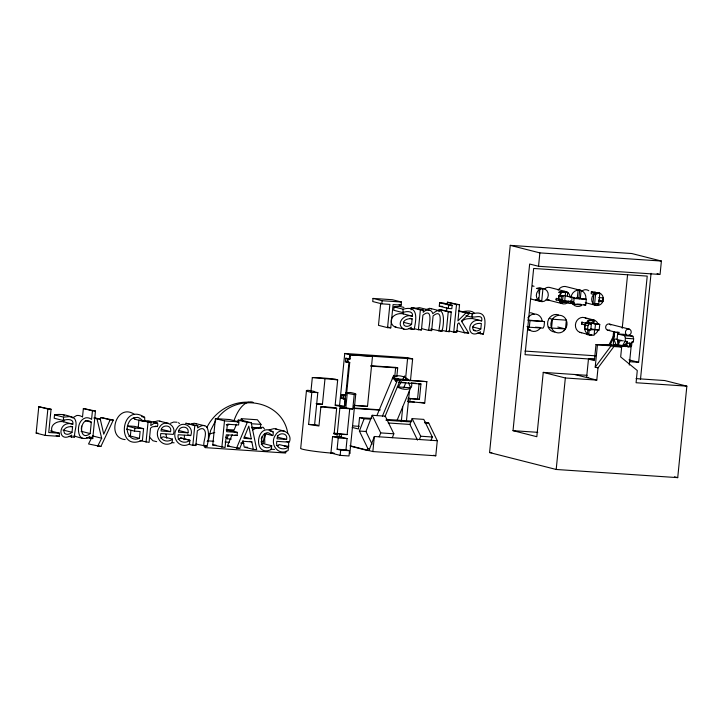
<?xml version="1.0" encoding="UTF-8"?>
<svg xmlns="http://www.w3.org/2000/svg" width="723" height="723" viewBox="0 0 723 723"><rect width="100%" height="100%" fill="white"/><g stroke="black" fill="none" stroke-linecap="round" stroke-linejoin="round"><path stroke-width="1.08" d="M403.416 312.209L403.326 313.909L412.408 316.213C413.764 310.673 406.046 311.062 402.828 312.589L393.746 310.284L394.08 306.895L399.683 306.362L403.958 307.429M614.622 332.155L614.161 336.954L610.022 345.106L608.992 344.844L613.131 336.692L613.538 331.893L619.349 332.39M614.568 332.155L614.161 336.954L613.131 336.692M36.15 433.104L38.78 406.724L51.062 409.245L48.739 432.508L59.494 433.231L59.178 436.349L45.233 435.409L36.15 433.104L38.292 433.249M45.233 435.409L47.863 409.028L38.78 406.724M71.541 437.18L71.758 435.065C57.009 444.663 57.388 419.512 72.842 424.157C74.198 418.617 66.48 419.006 63.263 420.533L54.18 418.228L54.523 414.839C61.184 413.61 68.649 415.219 74.487 418.445C78.382 423.913 73.863 431.351 74.568 437.379L68.513 436.403M63.263 420.533L63.597 417.144L69.2 416.611L72.309 417.144M72.842 424.157L63.76 421.843L63.687 419.304M72.58 426.814C68.658 425.964 61.69 428.197 64.546 433.303C66.76 435.318 70.068 434.044 72.029 432.3L72.58 426.814L70.556 426.299M81.301 429.2L81.609 426.082M82.503 417.099L83.362 408.522L95.481 411.035L92.734 438.599L86.661 437.623M89.688 438.4L89.896 436.376C85.368 440.922 78.843 436.9 73.755 436.014L75.156 436.276M90.176 433.574L91.315 422.169C79.557 413.755 77.65 443.335 90.176 433.574L81.093 431.269M83.362 408.522L92.445 410.827L91.586 419.403A9.056 8.197 -75.8 0 0 85.73 417.84C78.5 419.801 77 429.57 79.657 435.617A6.399 5.793 -75.8 0 0 82.838 438.319M128.802 436.367L130.348 436.041L130.935 430.194M127.962 425.91L134.505 426.353L143.588 428.658L142.44 440.171C115.454 452.959 120.678 401.247 144.627 417.334C145.585 427.067 140.705 415.906 136.286 417.542C132.661 417.207 129.634 420.045 128.45 423.271C124.528 430.763 129.905 442.404 139.431 438.346L140.117 431.532L134.559 431.152L134.867 428.07L127.799 426.281M138.174 427.781L138.943 420.09L151.062 422.594L150.764 425.54L153.9 423.461L157.578 423.145C159.268 429.128 152.589 424.591 150.483 428.341L149.083 442.386L139.991 440.65M146.046 442.187L148.025 422.395M172.472 439.087L172.11 442.72C161.961 448.685 153.005 435.734 159.62 427.067C164.528 418.436 177.153 425.431 173.276 434.396L160.768 433.556C159.06 440.596 167.944 443.217 172.472 439.087L163.208 436.773L160.732 438.12M184.067 439.72L184.501 435.327M189.887 440.262L189.525 443.895C179.385 449.851 170.429 436.9 177.045 428.233C181.952 419.611 194.577 426.597 190.7 435.571L178.192 434.731C176.484 441.762 185.368 444.383 189.887 440.262L180.813 437.957L178.156 439.295M203.967 446.073C202.747 441.166 208.314 432.462 203.271 428.838A5.721 5.178 -75.8 0 0 199.855 429.182L197.334 430.754L195.861 445.531L192.815 445.332L194.794 425.54L185.712 423.235L197.831 425.739L197.614 427.935C211.206 418.319 209.019 439.421 207.004 446.281L195.897 444.03M212.779 444.97L215.409 418.59L229.815 419.557L238.897 421.871L238.581 424.988L227.383 424.229L226.642 431.676L237.37 432.39L237.063 435.517L226.326 434.794L225.061 447.492L212.779 444.97L215.978 445.187M221.862 447.284L224.492 420.894L215.409 418.59M271.721 445.748L271.342 449.48C252.182 458.355 256.014 420.696 273.104 431.875C273.936 440.217 270.212 431.152 266.453 432.923C263.208 433.52 261.843 437.09 261.618 440.018C259.693 446.362 267.338 450.438 271.721 445.748L262.458 443.425L261.247 444.32M288.495 446.886L288.134 450.519C277.984 456.475 269.028 443.533 275.644 434.866C280.551 426.236 293.176 433.231 289.299 442.196L276.792 441.355C275.083 448.396 283.967 451.016 288.495 446.886L279.232 444.573L278.219 445.223M306.471 390.574L300.714 448.17A24.817 1.735 5.7 0 0 333.285 453.24M310.881 391.993L312.327 377.533A24.817 1.735 5.7 0 1 334.894 379.069L337.677 379.937L335.12 405.513A16.656 1.166 5.7 0 1 344.401 407.049L345.847 392.607L350.384 392.499A24.817 1.735 5.7 0 1 354.216 394.595L352.77 409.037L339.864 407.98L337.325 433.429L333.655 433.231L334.116 433.917L337.207 434.152L336.936 436.846L341.184 437.081L347.085 438.581L345.965 449.823L349.534 450.727L349.01 455.96L340.153 455.363L330.926 453.023L332.571 436.547L341.428 437.144M308.613 424.446L311.812 392.381A24.817 1.735 5.7 0 1 307.98 390.284L314.107 391.36A16.656 1.166 5.7 0 0 317.813 392.58L314.613 424.645L308.613 424.446L318.942 426.001L320.858 406.859L323.506 406.552A16.656 1.166 5.7 0 0 336.195 407.781L336.656 408.459L334.116 433.917M316.71 404.021A16.656 1.166 5.7 0 1 322.44 404.284L324.998 378.707A16.656 1.166 5.7 0 1 337.677 379.937M339.485 406.245L344.754 353.457L407.673 357.686L412.634 358.951L410.51 380.208M345.26 399.024L341.175 398.292L341.536 394.668L345.666 395.255L348.956 362.304L347.049 362.178L347.401 358.644L349.308 358.771L349.715 354.722L412.634 358.951M346.669 393.258L349.733 362.503L345.449 361.771L345.802 358.237L350.086 358.97L350.492 354.921L344.754 353.457M349.534 450.727L340.678 450.131L337.108 449.227L338.228 437.984L332.571 436.547M339.159 436.882L339.458 433.89L334.966 433.592L337.207 434.152M343.615 398.915L343.976 395.291L341.536 394.668M347.835 362.377L348.188 358.843L345.802 358.237M341.184 437.081L341.446 434.396L339.458 433.89M344.51 406.868L345.205 399.855M340.153 455.363L340.678 450.131M339.864 407.98A16.656 1.166 5.7 0 0 345.82 407.781L347.257 393.339L345.847 392.607M341.446 434.396L347.148 434.577L349.688 409.128M355.725 394.306L349.824 453.42A24.817 1.735 5.7 0 0 349.661 452.95M371.803 418.427L359.548 417.596L358.409 428.992L352.228 427.42M373.032 298.418L372.725 301.536L381.798 303.841L389.887 304.392L387.564 327.655L390.763 327.862L393.086 304.6L401.166 305.142L401.473 302.024L392.39 299.72L373.032 298.418L382.115 300.723L401.473 302.024M354.306 405.486L367.501 406.38L372.49 356.394L371.703 356.195M380.687 303.19L378.481 325.341L387.564 327.655M381.798 303.841L382.115 300.723M372.86 451.559L374.36 436.493L437.279 440.723L435.779 455.788L372.86 451.559L349.959 445.748M394.677 377.37L395.671 367.411L370.926 365.748M402.828 312.589L403.163 309.209C418.671 304.79 416.403 318.897 414.134 329.435L409.091 328.721M396.81 376.773L397.686 367.926L395.671 367.411M411.071 309.824L411.288 307.627L414.324 307.835L423.407 310.14L423.19 312.336C425.684 309.046 431.893 309.019 432.788 313.655C445.946 302.259 444.103 324.835 441.925 331.306L430.818 329.055M401.283 421.699L402.738 407.103M405.549 379.024L407.673 357.686M411.107 329.236L411.315 327.121C409.326 328.784 406.715 329.896 404.112 329.2C400.262 327.402 394.08 328.531 391.839 324.112C388.622 317.008 397.099 312.273 403.326 313.909M412.146 318.87C408.224 318.021 401.256 320.253 404.112 325.359C406.326 327.383 409.634 326.1 411.595 324.365L412.146 318.87L410.122 318.355M394.424 379.114L426.868 381.636L424.726 403.036L407.953 401.563L408.278 398.256L419.412 399.349L420.949 383.967L419.105 383.497L417.569 398.879M406.38 421.617L409.507 390.284M409.796 402.033L410.131 398.725L408.278 398.256M438.888 331.098C439.195 326.977 444.039 307.076 433.086 315.888L431.685 330.619L428.64 330.411C428.884 326.362 433.836 306.462 422.91 315.156L421.437 329.932L418.4 329.724L420.37 309.932L411.288 307.627M439.277 306.172L439.62 302.72L443.072 302.955L452.155 305.26L451.812 308.712L448.359 308.477L439.277 306.172L442.729 306.407M438.933 311.703L439.15 309.498L451.269 312.011L449.299 331.803L441.211 330.312M446.543 311.053L446.877 307.736M447.212 304.428L447.429 302.223L459.548 304.735L457.939 320.876L465.919 312.996L469.697 313.249L461.455 321.021L468.721 333.104L464.735 332.842L456.656 330.791M448.359 308.477L448.703 305.025L439.62 302.72M446.263 331.595L448.233 311.803L439.15 309.498M464.735 332.842L458.942 322.838L457.623 324.031L456.8 332.309L453.755 332.101L456.511 304.537L447.429 302.223M480.325 333.89L480.542 331.776C465.793 341.373 466.172 316.222 481.626 320.867C483.859 311.631 468.766 321.509 472.39 313.854C487.898 309.444 485.621 323.552 483.353 334.089L477.297 333.113M481.626 320.867L472.544 318.554L472.471 316.014M480.813 329.01L481.364 323.524C477.442 322.675 470.474 324.907 473.33 330.013C475.544 332.029 478.852 330.754 480.813 329.01L472.743 326.968M636.068 378.617L664.771 380.551L686.85 386.154L677.722 477.641L556.195 469.471L489.579 452.553L510.257 245.359L631.785 253.529L661.4 261.048L660.063 274.451L538.536 266.281L529.652 264.031L513.023 430.664L536.827 436.71L543.253 372.381L587.058 375.327M527.645 320.018L544.536 321.59L544.085 326.091L543.09 328.143L529.335 327.221L529.986 320.614L528.423 320.217M538.536 266.281L539.873 252.887L510.257 245.359M538.508 297.704L538.283 299.928L541.744 300.804L542.964 288.613L539.503 287.736L536.43 288.414L539.891 289.29L542.964 288.613A6.579 5.956 -75.8 0 1 547.682 297.759A6.579 5.956 -75.8 0 1 537.975 299.891A6.579 5.956 -75.8 0 1 539.891 289.29M538.942 293.276L539.168 291.062M541.744 300.804L538.762 300.605L539.982 288.414L542.964 288.613M552.444 319.232L566.353 320.162L565.476 328.965L551.559 328.034L552.444 319.232L549.128 318.382M561.581 301.13L556.041 299.837L556.195 298.319L561.156 299.575L561.581 301.13L562.494 301.193L562.964 296.43L558.951 295.689L558.626 298.933L559.828 301.853L568.305 302.711L568.441 301.41L561.518 300.949L561.391 302.25M570.022 296.43A6.326 5.73 -75.8 0 0 562.006 292.047L558.951 295.689L558.481 300.452L562.494 301.193M566.751 302.322L559.828 301.853L559.964 300.551M560.433 295.788L560.813 291.965L567.736 292.435L567.356 296.249L574.179 297.587L573.701 302.359L561.789 300.28M561.156 299.575L561.482 296.331L558.951 295.689M564.762 300.479L565.612 291.893L562.747 291.703M568.359 301.093L568.161 303.027L574.631 303.859M570.311 303.57L570.61 300.669M571.604 302.214L572.083 297.451L565.232 295.707L560.289 295.382M556.195 469.471L565.332 377.984L543.253 372.381M579.9 298.852L577.288 298.192L578.084 290.257L576.647 289.896L579.683 290.095L578.888 298.03L582.937 299.06M558.129 290.122A8.278 7.492 -75.8 0 1 566.94 286.859L581.12 290.465L580.325 298.4L586.29 299.286L585.711 305.097L575.119 304.383L570.357 303.172M581.59 324.067L581.771 322.214L582.476 322.259L581.59 324.067L587.953 325.675L588.838 323.877L591.405 324.049L587.519 323.064M590.908 335.083L587.51 333.818A7.736 7.004 -75.8 0 1 584.708 328.929L585.296 323.1L588.558 323.326L588.838 320.515L587.799 320.244L590.989 320.461M591.848 334.885L587.438 334.586L586.696 334.397L586.778 333.628L590.429 335.029L594.062 335.273L594.604 329.842L589.281 329.48L588.82 334.153M589.272 322.91L591.396 323.054L590.827 329.878L587.555 329.652L587.953 325.675M591.369 291.848L591.188 293.719L595.526 294.821A6.426 5.811 -75.8 0 1 599.828 293.222L598.743 304.112L592.95 303.416L594.035 292.526L591.369 291.848L599.828 293.222M587.438 334.586L587.98 329.155M594.595 358.915L588.459 359.087L586.615 377.514L588.658 377.46M594.631 303.841L595.526 294.821M588.585 323.127L592.833 323.416L593.113 320.605L594.152 320.867L593.872 323.678L599.738 324.374L599.159 330.203L590.818 328.884M594.902 329.914L595.481 324.085L591.396 323.054M611.152 344.889L596.005 344.546L594.405 360.605L588.459 359.087M686.85 386.154L636.077 382.738L637.288 370.528L620.668 356.945L621.653 347.058L613.917 346.534L598.011 367.89L595.21 367.176L597.433 344.907L596.005 344.546M565.332 377.984L596.791 380.099L598.011 367.89M618.671 343.253L617.09 339.223L613.818 339.006L613.294 344.311L623.362 345.612M614.523 333.294L614.658 331.947L607.51 330.131M617.09 339.223L617.623 333.918L625.865 334.469M622.765 345.766L617.605 345.422L618.174 340.108L621.337 340.325M622.223 328.296L627.591 274.55M619.457 345.269L622.358 346.01L625.097 341.256L625.395 338.274L624.663 335.707L617.623 333.918M625.585 346.633L625.72 345.26L624.094 344.844L623.38 346.073L630.32 346.959L629.597 343.38M625.097 341.256L627.221 341.401L626.832 345.332L628.278 346.814L631.152 343.497L629.155 342.991M629.29 365.07L631.179 346.145L630.203 345.892M631.821 342.738L633.348 341.816L633.646 338.825L632.914 336.258L628.883 335.237M629.625 361.708L638.626 362.313L647.23 276.096L533.655 268.459L525.052 354.677L593.646 359.286M640.461 379.557L651.062 273.312M592.95 303.416A6.426 5.811 -75.8 0 0 602.241 302.711L603.298 297.903A6.426 5.811 -75.8 0 0 595.156 293.457A6.426 5.811 -75.8 0 0 592.95 303.416L598.743 304.112M207.13 441.482A4.13 1.735 -86.2 0 1 208.26 440.894L210.7 430.257L215.716 420.533M286.163 451.071L285.639 453.023L205.215 447.618L205.739 445.666M231.351 439.051L227.167 438.771L228.116 435.228M240.84 420.443L241.319 418.68L257.397 419.765L260.985 424.383L260.045 427.889M261.247 438.897L261.816 436.773M262.838 443.777L264.916 433.827M265.657 434.306L264.645 438.617L264.808 443M350.366 446.172L367.248 450.456L367.935 448.676L359.385 431.053L364.112 418.762L370.664 419.195M372.11 444.22L365.946 431.495L372.173 415.282L385.287 416.168L393.836 433.791L392.327 437.704M374.36 436.493L368.947 450.574L367.248 450.456M379.214 436.819L380.714 432.905L372.173 415.282M417.496 440.099L409.905 424.437L412.146 418.608L423.786 419.385L432.336 437.008L431.062 440.307M419.421 439.521L420.687 436.222L412.146 418.608M232.164 434.595L227.438 445.955L239.747 448.486L242.666 441.256L251.866 441.88L253.312 449.39L256.692 449.625L251.206 422.693L242.124 420.388L238.183 420.126L237.325 422.187M233.457 431.495L236.466 424.256M236.52 448.269L247.266 422.431L251.206 422.693M376.873 415.608L393.71 375.354L396.647 382.115A10.384 5.947 22.7 0 1 393.71 375.354M382.413 416.159L398.057 378.744L400.162 380.244L384.925 416.683M403.696 387.835L405.847 382.702M396.936 420.659L410.682 387.781L408.468 382.684M100.126 419.584L101.039 417.542L113.294 420.063L100.877 446.498L88.54 443.967L92.598 435.933L101.681 438.237L97.623 446.281M113.294 420.063L110.122 419.846L103.751 434.171L100.28 419.186L94.225 417.65M617.641 345.422L620.189 340.623L623.353 340.831M398.03 387.582L401.382 381.744M402.503 379.801L404.735 375.915M624.094 344.844L625.196 344.916L627.221 341.401M206.886 427.483C214.469 412.02 231.053 401.482 248.378 402.196M595.21 367.176L611.125 345.829L613.917 346.534M217.171 418.897C235.725 392.011 282.585 400.036 287.79 433.429M461.617 321.636C464.148 318.292 468.838 318.671 472.544 318.554M72.571 417.858L76.647 415.535A9.056 8.197 -75.8 0 1 81.871 416.638M252.49 429.968L257.054 427.736L261.663 428.332M594.152 320.867L588.838 320.515C585.892 322.142 584.283 325.621 584.708 328.929L587.555 329.652M227.112 425.522L228.938 424.238M425.214 309.959L429.579 308.305L439.756 310.782M153.068 422.105L158.03 420.822L168.685 423.362M170.492 423.28L173.656 422.051L177.027 422.232M269.092 429.905L274.053 428.612L284.708 431.161M230.411 431.288L233.375 429.941L227.411 429.543M209.715 433.963L214.785 432.444M416.683 308.161L419.331 307.618L429.896 310.221M144.817 421.148L147.98 420.723L157.578 423.145M191.414 423.777L194.279 423.253L204.618 425.766M251.956 428.224L263.118 427.266L264.446 428.974M412.408 316.213C404.058 313.032 394.767 324.5 404.112 329.2M63.76 421.843C57.533 420.208 49.056 424.952 52.273 432.056M274.541 449.444L270.691 449.164M311.812 392.381L317.813 392.58M539.873 252.887L661.4 261.048M578.084 290.257L581.12 290.465M594.035 292.526L598.156 292.797M598.807 297.605L603.298 297.903L602.919 301.717L598.391 301.41M561.482 296.331L562.964 296.43M572.083 297.451L574.179 297.587M576.864 297.894L578.888 298.03M574.089 297.975L577.288 298.192M573.502 298.427L586.29 299.286M556.041 299.837L556.62 299.873M537.288 299.855L535.3 299.72L538.762 300.605M576.746 304.003L580.985 304.293M456.511 304.537L459.548 304.735M448.703 305.025L452.155 305.26M458.725 310.818L469.697 313.249M420.37 309.932L423.407 310.14M448.233 311.803L451.269 312.011M595.481 324.085L599.738 324.374M529.986 320.614L544.536 321.59M584.708 328.929L586.886 329.082M594.36 329.58L597.55 329.796M526.986 326.624L529.1 326.76M535.445 327.194L539.683 327.474M624.663 335.707L632.914 336.258M586.696 334.397L590.429 335.029M625.395 338.274L633.646 338.825M633.348 341.816L632.001 341.726L631.586 345.874L630.429 345.802M631.152 343.497L626.281 343.027M616.285 344.519L618.273 344.654M625.72 345.26L626.832 345.332L625.196 344.916M608.992 344.844L612.2 345.061M604.663 344.744L626.226 346.19M597.433 344.907L611.125 345.829M524.862 351.062L595.707 355.824M350.492 354.921L372.49 356.394M348.188 358.843L350.086 358.97M345.449 361.771L349.733 362.503M370.718 366.109L397.686 367.926M407.139 379.62L392.345 378.626A10.384 5.947 22.7 0 1 399.846 375.87A10.384 5.947 22.7 0 1 409.787 380.831M426.868 381.636L395.553 379.602M400.162 380.244L398.662 380.144L398.057 378.744M398.481 382.115L404.997 382.548M411.504 382.982L415.852 383.28M399.25 382.503L420.949 383.967M410.682 387.781L397.379 386.886A10.384 5.947 22.7 0 0 408.269 389.046A10.384 5.947 22.7 0 0 411.36 383.19M410.131 398.725L419.412 399.349M345.666 395.255L343.199 395.092L342.838 398.716L345.305 398.879M343.976 395.291L345.621 395.4M407.953 401.563L414.351 401.988M419.683 402.35L424.726 403.036M341.175 398.292L342.819 398.409M354.252 408.061L380.117 409.805M379.891 410.167L354.026 408.423L354.333 405.341L367.501 406.38M386.29 419.394L411.92 421.12M385.955 420.226L410.881 421.907M424.591 422.828L428.739 423.1L437.279 440.723M513.023 430.664L537.776 432.327M388.233 422.982L409.905 424.437M352.634 425.91L359.114 426.344M92.445 410.827L95.481 411.035M47.863 409.028L51.062 409.245M224.492 420.894L238.897 421.871M251.333 423.732L260.985 424.383M359.385 431.053L365.946 431.495M380.714 432.905L393.836 433.791M420.687 436.222L432.336 437.008M226.29 424.618L228.45 424.763M133.719 418.048L135.12 419.259M251.468 427.311L258.97 427.817M93.972 418.192L100.28 419.186M194.794 425.54L197.831 425.739M226.145 429.941L237.37 432.39M338.228 437.984L347.085 438.581M134.867 428.07L143.588 428.658M489.579 452.553L491.83 452.706M170.574 431.649L161.021 431.007C161.012 424.13 172.454 424.32 170.574 431.649L161.491 429.345M187.998 432.824L178.445 432.182C178.436 425.296 189.878 425.486 187.998 432.824L178.915 430.519M286.597 439.448L277.045 438.807C277.036 431.929 288.477 432.119 286.597 439.448L277.515 437.144L277.478 435.58M251.279 438.825L243.859 438.328L248.802 426.136L251.279 438.825L244.211 437.026M261.428 441.075L262.946 441.175M261.274 441.608L263.389 441.753M367.935 448.676L369.634 448.784M337.108 449.227L345.965 449.823M208.26 440.894L213.845 441.265M225.016 442.024L229.489 442.322M240.66 443.072L244.003 443.298M276.403 445.476L278.635 445.621M284.22 446.001L288.694 446.299L288.567 441.97M227.438 445.955L229.589 446.1M245.35 447.166L247.609 447.311M330.926 453.023L334.207 453.24M336.656 408.459L320.858 406.859M312.327 377.533L324.998 378.707M316.105 403.705L322.44 404.284M337.325 433.429L347.148 434.577M172.083 442.53L174.107 442.838M156.683 441.663L152.915 440.741L149.354 437.008M125.133 439.602C105.829 437.749 116.439 402.801 134.017 414.107M314.613 424.645L317.777 425.16M395.029 326.895L396.105 327.085M347.257 393.339L354.216 394.595M345.82 407.781L352.77 409.037M657.099 273.701L659.069 274.198M566.416 291.712L550.302 287.627A6.326 5.73 -75.8 0 0 544.609 288.875M598.626 300.099L602.973 301.211M565.612 291.893L567.736 292.435M599.466 300.876L602.729 301.699M562.006 292.047L559.882 291.514L558.599 292.426L560.714 292.969M585.25 302.666L595.4 305.242M583.976 304.654L585.711 305.097M573.701 302.359L568.974 301.157A6.326 5.73 -75.8 0 1 559.828 301.853M562.241 303.651L546.127 299.557A6.326 5.73 -75.8 0 0 549.091 299.765M530.736 298.961L540.135 301.355M585.006 317.759L594.234 320.099M609.606 324.13L629.381 329.155A3.181 2.874 -75.8 0 1 630.14 334.523A3.181 2.874 -75.8 0 1 625.467 332.779A3.181 2.874 -75.8 0 1 629.381 329.155M581.771 322.214L588.838 323.877M589.281 329.48L590.827 329.878M618.174 340.108L620.189 340.623M579.9 332.354L587.329 334.243M557.831 327.022L565.476 328.965M624.618 345.892L628.278 346.814M548.251 327.185L551.559 328.034M619.774 345.567L620.795 345.829M614.342 345.205L621.653 347.058M527.763 326.823L529.335 327.221M472.39 313.854L463.307 311.55C466.859 310.935 471.215 310.348 474.189 312.851M458.852 311.197L465.919 312.996M465.992 315.707L472.047 317.243M628.974 359.864L638.626 362.313M399.141 304.636L401.166 305.142M394.08 306.895L403.163 309.209M473.475 329.986L475.49 330.492M481.328 333.574L483.353 334.089M465.693 332.336L468.721 333.104M453.773 331.532L455.788 332.047M448.712 330.818L453.755 332.101M439.909 330.791L441.925 331.306M403.524 322.313L411.595 324.365M429.661 330.104L431.685 330.619M421.581 328.622L428.64 330.411M419.421 329.417L421.437 329.932M414.36 328.703L418.4 329.724M411.107 328.667L413.122 329.182M574.713 374.496L596.791 380.099M387.736 327.094L390.763 327.862M674.442 476.8L677.722 477.641M425.088 422.178L428.739 423.1M344.726 404.699L345.504 404.898M359.548 417.596L364.112 418.762M433.61 455.246L435.779 455.788M238.183 420.126L247.266 422.431M270.077 431.107L273.104 431.875M264.482 433.547L272.734 435.608M286.272 441.428L288.296 441.943M235.038 435.002L237.063 435.517M249.842 441.364L251.866 441.88M141.6 416.565L144.627 417.334M143.994 420.804L151.062 422.594M134.839 419.241L144.202 421.563M253.312 449.39L244.229 447.085L242.991 440.641M155.21 426.1L157.234 426.615M187.673 434.803L190.7 435.571M237.731 447.971L239.747 448.486M101.039 417.542L110.122 419.846M180.633 437.939L189.715 440.253M204.989 445.766L207.004 446.281M193.836 445.016L195.861 445.531M188.784 444.302L192.815 445.332M126.48 429.11L134.559 431.152M85.26 420.632L91.315 422.169M54.523 414.839L63.597 417.144M130.348 436.041L139.431 438.346M62.946 429.995L72.029 432.3M89.706 437.831L92.734 438.599M50.411 430.917L59.494 433.231M97.849 445.73L100.877 446.498M56.15 435.58L59.178 436.349M275.626 428.856L276.972 429.345M159.602 421.057L160.958 421.545M430.673 308.477L431.649 308.848M195.535 423.461L196.611 423.895M63.226 414.839L64.392 415.364M253.113 402.413L252.616 402.142A45.883 19.268 -86.2 0 0 233.999 420.587M178.373 422.72L179.521 423.488M241.319 418.68L243.109 420.994M225.838 437.072L227.167 438.771M617.135 332.282L617.74 333.448M204.257 445.711L205.215 447.618M613.818 339.006L616.195 345.052M617.84 332.318L618.581 334.279M166.778 438.174L165.965 434.315M96.999 418.96L101.681 438.237M287.23 447.447A4.13 1.735 -86.2 0 1 288.694 446.299M335.526 405.007A24.817 1.735 5.7 0 1 344.265 406.154M570.899 297.768A8.278 7.492 -75.8 0 1 579.204 290.05A8.278 7.492 -75.8 0 1 585.883 298.771M581.428 305.63A8.278 7.492 -75.8 0 1 571.486 301.934M554.767 332.056A8.866 8.025 -75.8 0 1 547.799 321.572A8.866 8.025 -75.8 0 1 558.572 314.894M609.724 329.959A3.181 2.874 -75.8 0 1 606.019 328.784A3.181 2.874 -75.8 0 1 606.949 324.591A3.181 2.874 -75.8 0 1 610.818 325.034M532.508 285.965A6.579 5.956 -75.8 0 1 534.035 286.29M527.853 317.912A8.766 7.935 -75.8 0 1 536.195 314.171A8.766 7.935 -75.8 0 1 542.187 320.994M540.741 327.546A8.766 7.935 -75.8 0 1 528.061 328.513M588.838 320.515A7.736 7.004 -75.8 0 1 598.129 323.967M598.246 329.842A7.736 7.004 -75.8 0 1 594.514 334.288M581.681 332.734A7.736 7.004 -75.8 0 1 575.879 322.612A7.736 7.004 -75.8 0 1 586.615 318.644M581.681 291.297A6.426 5.811 -75.8 0 1 588.802 290.754M530.284 312.788A8.766 7.935 -75.8 0 1 534.143 314.216M530.637 330.04A8.766 7.935 -75.8 0 1 528.549 330.194M575.119 304.383A8.278 7.492 -75.8 0 1 574.098 302.603M593.963 292.237A6.426 5.811 -75.8 0 1 595.49 292.119M564.012 330.7A8.866 8.025 -75.8 0 0 561.888 315.734A8.866 8.025 -75.8 0 0 550.971 325.856A8.866 8.025 -75.8 0 0 564.012 330.7"/></g></svg>
